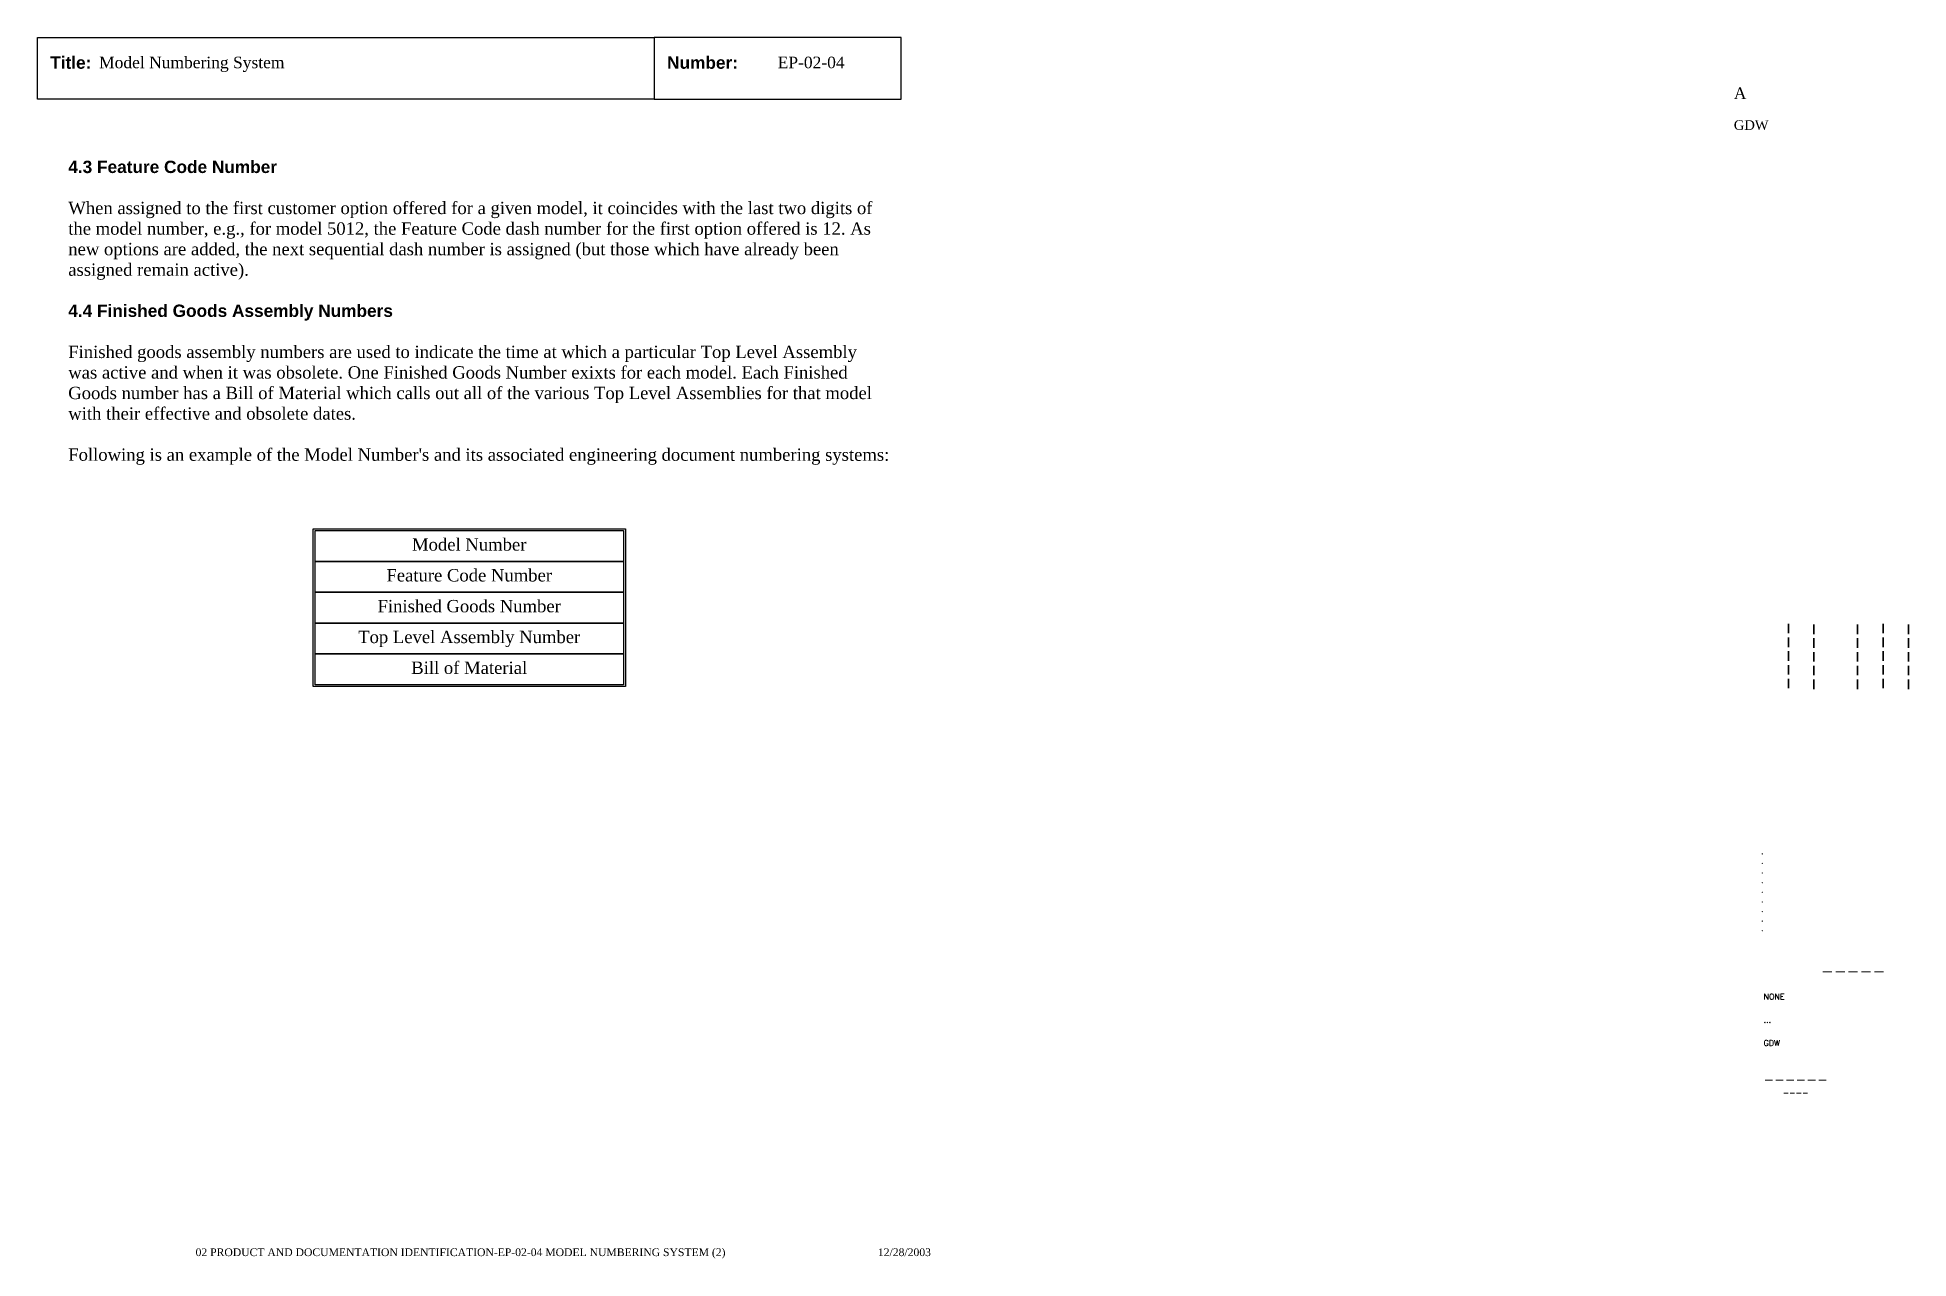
# Paper-space layout 'EP-02-04 Model Numbering System (2)' of a CAD drawing. Header units: inches. Extents: x 1 to 31.3, y 0.2 to 20.
import ezdxf
from ezdxf.enums import TextEntityAlignment as Align

# ---------------------------------------------------------------- set-up
doc = ezdxf.new("R2010")
doc.units = ezdxf.units.IN
doc.header["$MEASUREMENT"] = 0
doc.layers.add('TitleBlock_Attributes', color=40, linetype='Continuous', plot=False)
doc.layers.add('TitleBlock_Atts_Print', color=1, linetype='Continuous')
doc.styles.get("Standard").update_dxf_attribs({"font": 'simplex.shx'})
doc.styles.add('style1', font='TIMES.TTF')
doc.styles.add('styleAtt', font='TIMES.TTF')
doc.styles.add('TBBIGTEXT', font='complex.shx')

# ---------------------------------------------------------------- blocks, each defined once
blk = doc.blocks.new('Test1')
at = {"layer": 'TitleBlock_Attributes', "style": 'TBBIGTEXT', "width": 0.8}
for tag, p, height in [('SideLine1', (29.492, 9.408), 0.25), ('SideLine2', (29.906, 9.396), 0.25), ('SideLine3', (30.612, 9.396), 0.25), ('SideLine4', (31.026, 9.408), 0.25), ('SideLine5', (31.44, 9.396), 0.25), ('File-Layout', (28.803, 3.641), 0.125)]:
    blk.add_attdef(tag, p, '', height=height, rotation=90, dxfattribs=at)
at = {"layer": 'TitleBlock_Attributes'}
for tag, p, height in [('REV1', (28.947, 6.754), 0.0625), ('REV2', (28.947, 6.598), 0.0625), ('REV3', (28.947, 6.442), 0.0625), ('REV4', (28.947, 6.286), 0.0625), ('REV5', (28.947, 6.13), 0.0625), ('REV6', (28.947, 5.974), 0.0625), ('REV7', (28.947, 5.818), 0.0625), ('REV8', (28.947, 5.662), 0.0625), ('REV9', (28.947, 5.506), 0.0625), ('SCALE', (28.983, 4.394), 0.0938), ('INCHARGE', (28.983, 4.016), 0.0938), ('DRW', (28.983, 3.641), 0.0938)]:
    blk.add_attdef(tag, p, '', height=height, dxfattribs=at)
at = {"layer": 'TitleBlock_Attributes', "style": 'TBBIGTEXT'}
for tag, height, p in [('PROJNUM', 0.188, (30.434, 4.761)), ('DWG_NUM', 0.156, (31.168, 4.127)), ('CUSTOMER', 0.156, (29.501, 3.017)), ('LOCATION', 0.0938, (29.501, 2.835)), ('DESC_1', 0.188, (29.501, 2.412)), ('DESC_2', 0.188, (29.501, 2.1)), ('DESC_3', 0.188, (29.501, 1.787))]:
    blk.add_attdef(tag, text='', height=height, dxfattribs=at).set_placement(p, align=Align.CENTER)
at = {"layer": 'TitleBlock_Attributes'}
blk.add_attdef('DRW_DATE', text='', height=0.0938, dxfattribs=at).set_placement((31.149, 3.648), align=Align.CENTER)

psp = doc.layouts.new('EP-02-04 Model Numbering System (2)')

# ---------------------------------------------------------------- linework, layer by layer
for points in [[(1, 20), (11, 20), (11, 19), (1, 19)], [(11, 19), (15, 19), (15, 20), (11, 20)]]:
    psp.add_lwpolyline(points, close=True)
at = {"color": 30}
for points in [[(5.469, 12.031), (10.531, 12.031), (10.531, 9.469), (5.469, 9.469)], [(5.5, 12), (10.5, 12), (10.5, 11.5), (5.5, 11.5)], [(5.5, 11.5), (10.5, 11.5), (10.5, 11), (5.5, 11)], [(5.5, 11), (10.5, 11), (10.5, 10.5), (5.5, 10.5)], [(5.5, 10.5), (10.5, 10.5), (10.5, 10), (5.5, 10)], [(5.5, 10), (10.5, 10), (10.5, 9.5), (5.5, 9.5)]]:
    psp.add_lwpolyline(points, close=True, dxfattribs=at)

# ---------------------------------------------------------------- block references
ref = psp.add_blockref('Test1', (0, 0))
ref.add_attrib('CUSTOMER', '------', dxfattribs={"layer": 'TitleBlock_Attributes', "height": 0.1562, "style": 'TBBIGTEXT'}).set_placement((29.501, 3.017), align=Align.CENTER)
ref.add_attrib('LOCATION', '----', dxfattribs={"layer": 'TitleBlock_Attributes', "height": 0.0938, "style": 'TBBIGTEXT'}).set_placement((29.501, 2.835), align=Align.CENTER)
ref.add_attrib('DESC_1', 'Model Numbering System', (2, 19.5), dxfattribs={"layer": 'TitleBlock_Atts_Print', "height": 0.1875, "style": 'styleAtt'})
ref.add_attrib('DESC_2', 'EP-02-04', (13, 19.5), dxfattribs={"layer": 'TitleBlock_Atts_Print', "height": 0.1875, "style": 'styleAtt'})
ref.add_attrib('DESC_3', 'A', (28.5, 19), dxfattribs={"layer": 'TitleBlock_Attributes', "height": 0.188, "style": 'styleAtt'})
ref.add_attrib('PROJNUM', '-----', dxfattribs={"layer": 'TitleBlock_Attributes', "height": 0.1875, "style": 'TBBIGTEXT'}).set_placement((30.434, 4.761), align=Align.CENTER)
ref.add_attrib('DWG_NUM', 'GDW', (28.5, 18.5), dxfattribs={"layer": 'TitleBlock_Attributes', "height": 0.1562, "style": 'styleAtt'})
ref.add_attrib('DRW_DATE', '12/28/2003', dxfattribs={"layer": 'TitleBlock_Atts_Print', "height": 0.125, "style": 'styleAtt'}).set_placement((15.055, 0.232), align=Align.CENTER)
ref.add_attrib('DRW', 'GDW', (28.983, 3.641), dxfattribs={"layer": 'TitleBlock_Attributes', "height": 0.0938})
ref.add_attrib('INCHARGE', '...', (28.983, 4.016), dxfattribs={"layer": 'TitleBlock_Attributes', "height": 0.0938})
ref.add_attrib('SCALE', 'NONE', (28.983, 4.394), dxfattribs={"layer": 'TitleBlock_Attributes', "height": 0.0938})
ref.add_attrib('REV1', '.', (28.947, 6.754), dxfattribs={"layer": 'TitleBlock_Attributes', "height": 0.0625})
ref.add_attrib('REV2', '.', (28.947, 6.598), dxfattribs={"layer": 'TitleBlock_Attributes', "height": 0.0625})
ref.add_attrib('REV3', '.', (28.947, 6.442), dxfattribs={"layer": 'TitleBlock_Attributes', "height": 0.0625})
ref.add_attrib('REV4', '.', (28.947, 6.286), dxfattribs={"layer": 'TitleBlock_Attributes', "height": 0.0625})
ref.add_attrib('REV5', '.', (28.947, 6.13), dxfattribs={"layer": 'TitleBlock_Attributes', "height": 0.0625})
ref.add_attrib('REV6', '.', (28.947, 5.974), dxfattribs={"layer": 'TitleBlock_Attributes', "height": 0.0625})
ref.add_attrib('REV7', '.', (28.947, 5.818), dxfattribs={"layer": 'TitleBlock_Attributes', "height": 0.0625})
ref.add_attrib('REV8', '.', (28.947, 5.662), dxfattribs={"layer": 'TitleBlock_Attributes', "height": 0.0625})
ref.add_attrib('REV9', '.', (28.947, 5.506), dxfattribs={"layer": 'TitleBlock_Attributes', "height": 0.0625})
ref.add_attrib('SideLine1', '-----', (29.492, 9.408), dxfattribs={"layer": 'TitleBlock_Attributes', "height": 0.25, "rotation": 90, "style": 'TBBIGTEXT', "width": 0.8})
ref.add_attrib('SideLine2', '-----', (29.906, 9.396), dxfattribs={"layer": 'TitleBlock_Attributes', "height": 0.25, "rotation": 90, "style": 'TBBIGTEXT', "width": 0.8})
ref.add_attrib('SideLine3', '-----', (30.612, 9.396), dxfattribs={"layer": 'TitleBlock_Attributes', "height": 0.25, "rotation": 90, "style": 'TBBIGTEXT', "width": 0.8})
ref.add_attrib('SideLine4', '-----', (31.026, 9.408), dxfattribs={"layer": 'TitleBlock_Attributes', "height": 0.25, "rotation": 90, "style": 'TBBIGTEXT', "width": 0.8})
ref.add_attrib('SideLine5', '-----', (31.44, 9.396), dxfattribs={"layer": 'TitleBlock_Attributes', "height": 0.25, "rotation": 90, "style": 'TBBIGTEXT', "width": 0.8})
ref.add_attrib('File-Layout', '02 PRODUCT AND DOCUMENTATION IDENTIFICATION-EP-02-04 MODEL NUMBERING SYSTEM (2)', dxfattribs={"layer": 'TitleBlock_Atts_Print', "height": 0.125, "style": 'styleAtt'}).set_placement((7.859, 0.232), align=Align.CENTER)

# ---------------------------------------------------------------- texts
at = {"color": 5, "char_height": 0.2, "width": 2, "attachment_point": 1, "line_spacing_factor": 1.5, "style": 'style1'}
for s, insert in [('{\\fArial|b1|i0|c0|p34;Title:}', (1.207, 19.691)), ('{\\fArial|b1|i0|c0|p34;Number:}', (11.207, 19.691))]:
    psp.add_mtext(s, dxfattribs=dict(at, insert=insert))
at = {"color": 5, "char_height": 0.2, "style": 'style1'}
for s, insert, width, attachment_point in [("{\\fArial|b1|i0|c0|p34;4.3 Feature Code Number\\P\\P}When assigned to the first customer option offered for a given model, it coincides with the last two digits of the model number, e.g., for model 5012, the Feature Code dash number for the first option offered is 12. As new options are added, the next sequential dash number is assigned (but those which have already been assigned remain active).\\P\\P{\\fArial|b1|i0|c0|p34;4.4 Finished Goods Assembly Numbers\\P\\P}Finished goods assembly numbers are used to indicate the time at which a particular Top Level Assembly was active and when it was obsolete. One Finished Goods Number exixts for each model. Each Finished Goods number has a Bill of Material which calls out all of the various Top Level Assemblies for that model with their effective and obsolete dates.\\P\\PFollowing is an example of the Model Number's and its associated engineering document numbering systems:", (1.5, 18), 13, 1), ('Model Number', (8, 11.875), 4, 2), ('Feature Code Number', (8, 11.375), 4, 2), ('Finished Goods Number', (8, 10.875), 4, 2), ('Top Level Assembly Number', (8, 10.375), 4, 2), ('Bill of Material', (8, 9.875), 4, 2)]:
    psp.add_mtext(s, dxfattribs=dict(at, insert=insert, width=width, attachment_point=attachment_point))

doc.saveas('drawing.dxf')
